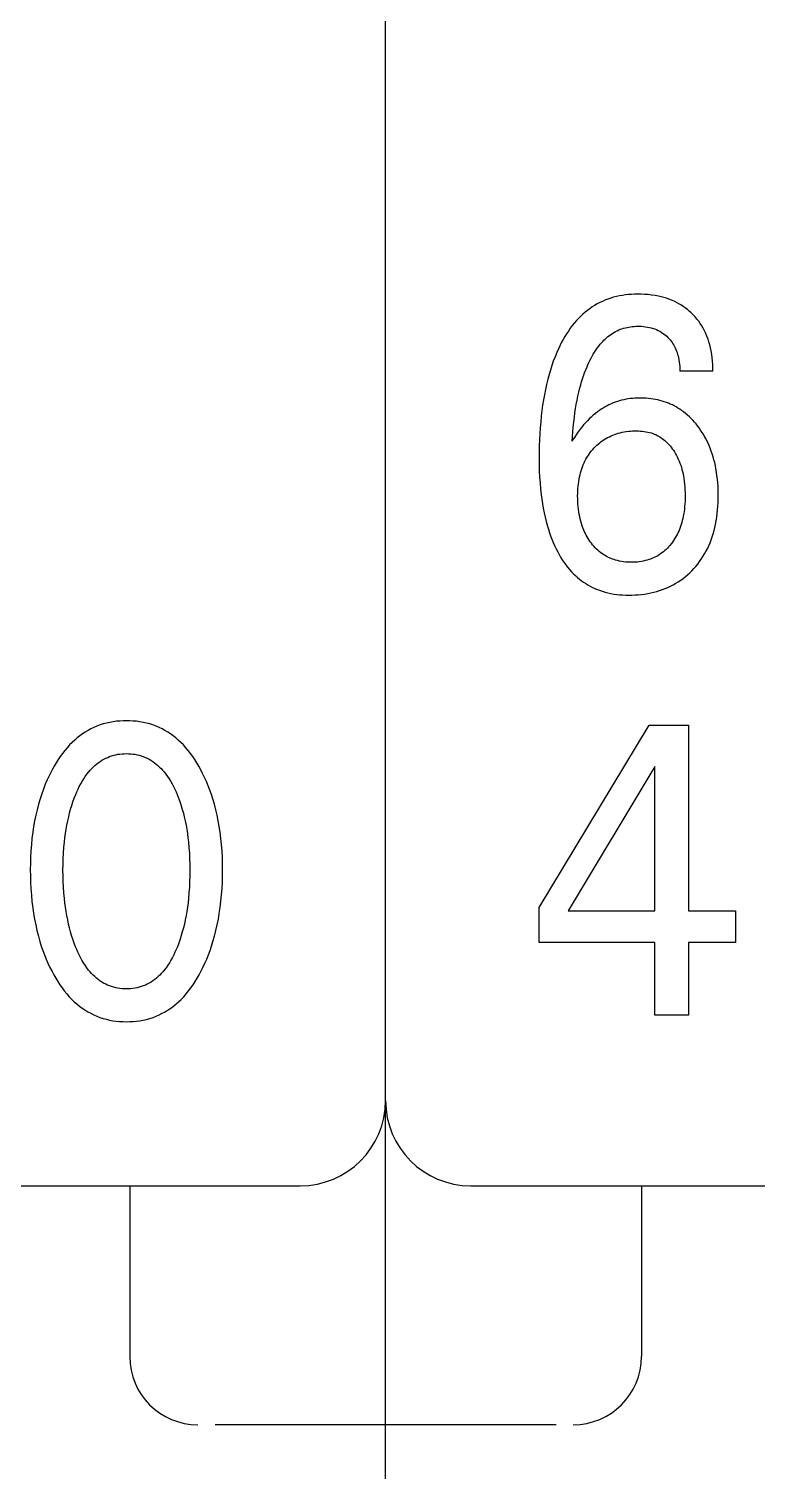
# Model space of a CAD drawing. Extents: x 10 to 622, y -523 to 292.
# Drawn here: x 275.819 to 276.684, y 101.431 to 103.142 of the extents above; entities that cross this region are included whole.
import ezdxf

# ---------------------------------------------------------------- set-up
doc = ezdxf.new("R2010")
doc.units = 0
doc.header["$LTSCALE"] = 5
doc.header["$MEASUREMENT"] = 0
doc.layers.get('0').update_dxf_attribs({"linetype": 'CONTINUOUS'})

msp = doc.modelspace()

# ---------------------------------------------------------------- linework, layer by layer
at = {"color": 7, "linetype": 'Continuous'}
for p, q in [((276.2425, 91.5843), (276.2425, 118.1094)), ((276.2425, 101.4856), (276.2425, 118.1094)), ((276.2425, 91.5843), (276.2425, 118.1094)), ((276.2425, 101.4856), (276.2425, 118.1094)), ((276.5097, 102.8224), (276.5063, 102.8213)), ((276.5131, 102.8235), (276.5097, 102.8224)), ((276.5166, 102.8243), (276.5131, 102.8235)), ((276.5201, 102.8251), (276.5166, 102.8243)), ((276.5237, 102.8257), (276.5201, 102.8251)), ((276.5273, 102.8262), (276.5237, 102.8257)), ((276.5308, 102.8266), (276.5273, 102.8262)), ((276.5344, 102.8269), (276.5308, 102.8266)), ((276.538, 102.8271), (276.5344, 102.8269)), ((276.5416, 102.8271), (276.538, 102.8271)), ((276.5458, 102.8271), (276.5416, 102.8271)), ((276.55, 102.8269), (276.5458, 102.8271)), ((276.5542, 102.8266), (276.55, 102.8269)), ((276.5583, 102.8261), (276.5542, 102.8266)), ((276.5624, 102.8255), (276.5583, 102.8261)), ((276.5665, 102.8247), (276.5624, 102.8255)), ((276.5697, 102.8239), (276.5665, 102.8247)), ((276.5728, 102.8231), (276.5697, 102.8239)), ((276.5759, 102.8222), (276.5728, 102.8231)), ((276.4794, 102.8057), (276.4767, 102.8034)), ((276.4821, 102.8079), (276.4794, 102.8057)), ((276.4848, 102.8099), (276.4821, 102.8079)), ((276.4877, 102.8119), (276.4848, 102.8099)), ((276.4906, 102.8138), (276.4877, 102.8119)), ((276.4936, 102.8155), (276.4906, 102.8138)), ((276.4967, 102.8171), (276.4936, 102.8155)), ((276.4998, 102.8186), (276.4967, 102.8171)), ((276.5029, 102.82), (276.4998, 102.8186)), ((276.5063, 102.8213), (276.5029, 102.82)), ((276.5789, 102.8211), (276.5759, 102.8222)), ((276.5819, 102.8199), (276.5789, 102.8211)), ((276.5849, 102.8187), (276.5819, 102.8199)), ((276.5878, 102.8173), (276.5849, 102.8187)), ((276.5905, 102.8158), (276.5878, 102.8173)), ((276.5931, 102.8143), (276.5905, 102.8158)), ((276.5957, 102.8126), (276.5931, 102.8143)), ((276.5982, 102.8108), (276.5957, 102.8126)), ((276.6007, 102.809), (276.5982, 102.8108)), ((276.603, 102.807), (276.6007, 102.809)), ((276.6053, 102.8049), (276.603, 102.807)), ((276.4641, 102.7898), (276.4617, 102.7866)), ((276.4665, 102.7928), (276.4641, 102.7898)), ((276.4691, 102.7958), (276.4665, 102.7928)), ((276.4717, 102.7986), (276.4691, 102.7958)), ((276.4742, 102.8011), (276.4717, 102.7986)), ((276.4767, 102.8034), (276.4742, 102.8011)), ((276.5292, 102.7877), (276.5312, 102.7881)), ((276.5312, 102.7881), (276.5333, 102.7884)), ((276.5333, 102.7884), (276.5354, 102.7887)), ((276.5354, 102.7887), (276.5375, 102.7889)), ((276.5375, 102.7889), (276.5395, 102.789)), ((276.5395, 102.789), (276.5416, 102.7891)), ((276.5416, 102.7891), (276.544, 102.7891)), ((276.544, 102.7891), (276.5464, 102.789)), ((276.5464, 102.789), (276.5488, 102.7888)), ((276.5488, 102.7888), (276.5512, 102.7885)), ((276.5512, 102.7885), (276.5535, 102.7881)), ((276.5535, 102.7881), (276.5558, 102.7876)), ((276.6077, 102.8026), (276.6053, 102.8049)), ((276.61, 102.8002), (276.6077, 102.8026)), ((276.6121, 102.7976), (276.61, 102.8002)), ((276.6142, 102.795), (276.6121, 102.7976)), ((276.6161, 102.7923), (276.6142, 102.795)), ((276.6179, 102.7895), (276.6161, 102.7923)), ((276.6196, 102.7866), (276.6179, 102.7895)), ((276.4534, 102.7734), (276.4515, 102.77)), ((276.4553, 102.7768), (276.4534, 102.7734)), ((276.4574, 102.7802), (276.4553, 102.7768)), ((276.4595, 102.7834), (276.4574, 102.7802)), ((276.4617, 102.7866), (276.4595, 102.7834)), ((276.4987, 102.7692), (276.5002, 102.7708)), ((276.5002, 102.7708), (276.5017, 102.7724)), ((276.5017, 102.7724), (276.5032, 102.7739)), ((276.5032, 102.7739), (276.5048, 102.7753)), ((276.5048, 102.7753), (276.5065, 102.7767)), ((276.5065, 102.7767), (276.5082, 102.7781)), ((276.5082, 102.7781), (276.5099, 102.7794)), ((276.5099, 102.7794), (276.5117, 102.7806)), ((276.5117, 102.7806), (276.5135, 102.7817)), ((276.5135, 102.7817), (276.5154, 102.7827)), ((276.5154, 102.7827), (276.5173, 102.7837)), ((276.5173, 102.7837), (276.5192, 102.7846)), ((276.5192, 102.7846), (276.5211, 102.7854)), ((276.5211, 102.7854), (276.5231, 102.7861)), ((276.5231, 102.7861), (276.5251, 102.7867)), ((276.5251, 102.7867), (276.5271, 102.7872)), ((276.5271, 102.7872), (276.5292, 102.7877)), ((276.5558, 102.7876), (276.5579, 102.7871)), ((276.5579, 102.7871), (276.56, 102.7865)), ((276.56, 102.7865), (276.562, 102.7858)), ((276.562, 102.7858), (276.564, 102.785)), ((276.564, 102.785), (276.566, 102.7841)), ((276.566, 102.7841), (276.5679, 102.7831)), ((276.5679, 102.7831), (276.5696, 102.7821)), ((276.5696, 102.7821), (276.5714, 102.781)), ((276.5714, 102.781), (276.5731, 102.7797)), ((276.5731, 102.7797), (276.5747, 102.7785)), ((276.5747, 102.7785), (276.5762, 102.7771)), ((276.5762, 102.7771), (276.5777, 102.7757)), ((276.5777, 102.7757), (276.579, 102.7743)), ((276.579, 102.7743), (276.5803, 102.7729)), ((276.5803, 102.7729), (276.5814, 102.7714)), ((276.5814, 102.7714), (276.5826, 102.7699)), ((276.6212, 102.7835), (276.6196, 102.7866)), ((276.6227, 102.7803), (276.6212, 102.7835)), ((276.624, 102.7771), (276.6227, 102.7803)), ((276.6253, 102.7738), (276.624, 102.7771)), ((276.6263, 102.7704), (276.6253, 102.7738)), ((276.4458, 102.7579), (276.4436, 102.7527)), ((276.448, 102.763), (276.4458, 102.7579)), ((276.4497, 102.7665), (276.448, 102.763)), ((276.4515, 102.77), (276.4497, 102.7665)), ((276.4877, 102.7535), (276.4891, 102.756)), ((276.4891, 102.756), (276.4906, 102.7584)), ((276.4906, 102.7584), (276.4922, 102.7608)), ((276.4922, 102.7608), (276.4938, 102.7631)), ((276.4938, 102.7631), (276.4955, 102.7654)), ((276.4955, 102.7654), (276.4973, 102.7676)), ((276.4973, 102.7676), (276.4987, 102.7692)), ((276.5826, 102.7699), (276.5836, 102.7683)), ((276.5836, 102.7683), (276.5846, 102.7667)), ((276.5846, 102.7667), (276.5855, 102.7651)), ((276.5855, 102.7651), (276.5864, 102.7633)), ((276.5864, 102.7633), (276.5872, 102.7614)), ((276.5872, 102.7614), (276.5879, 102.7596)), ((276.5879, 102.7596), (276.5886, 102.7577)), ((276.5886, 102.7577), (276.5892, 102.7557)), ((276.5892, 102.7557), (276.5897, 102.7538)), ((276.5897, 102.7538), (276.5902, 102.7518)), ((276.6273, 102.7671), (276.6263, 102.7704)), ((276.6281, 102.7636), (276.6273, 102.7671)), ((276.6289, 102.7597), (276.6281, 102.7636)), ((276.6296, 102.7557), (276.6289, 102.7597)), ((276.6301, 102.7518), (276.6296, 102.7557)), ((276.4381, 102.737), (276.4365, 102.7316)), ((276.4398, 102.7423), (276.4381, 102.737)), ((276.4416, 102.7475), (276.4398, 102.7423)), ((276.4436, 102.7527), (276.4416, 102.7475)), ((276.4788, 102.7338), (276.4801, 102.7373)), ((276.4801, 102.7373), (276.4816, 102.7408)), ((276.4816, 102.7408), (276.4827, 102.7434)), ((276.4827, 102.7434), (276.4839, 102.746)), ((276.4839, 102.746), (276.4851, 102.7485)), ((276.4851, 102.7485), (276.4864, 102.7511)), ((276.4864, 102.7511), (276.4877, 102.7535)), ((276.5902, 102.7518), (276.5907, 102.7492)), ((276.5907, 102.7492), (276.5911, 102.7465)), ((276.5911, 102.7465), (276.5914, 102.7439)), ((276.5914, 102.7439), (276.5916, 102.7412)), ((276.5916, 102.7412), (276.5917, 102.7385)), ((276.5917, 102.7385), (276.5917, 102.7359)), ((276.6305, 102.7478), (276.6301, 102.7518)), ((276.6308, 102.7438), (276.6305, 102.7478)), ((276.6309, 102.7398), (276.6308, 102.7438)), ((276.631, 102.7359), (276.6309, 102.7398)), ((276.4336, 102.7201), (276.4322, 102.714)), ((276.4351, 102.7263), (276.4336, 102.7201)), ((276.4365, 102.7316), (276.4351, 102.7263)), ((276.4742, 102.7194), (276.4752, 102.723)), ((276.4752, 102.723), (276.4764, 102.7266)), ((276.4764, 102.7266), (276.4775, 102.7302)), ((276.4775, 102.7302), (276.4788, 102.7338)), ((276.631, 102.7359), (276.5917, 102.7359)), ((276.431, 102.7078), (276.4299, 102.7016)), ((276.4322, 102.714), (276.431, 102.7078)), ((276.4698, 102.7012), (276.4709, 102.7061)), ((276.4709, 102.7061), (276.472, 102.7109)), ((276.472, 102.7109), (276.4732, 102.7158)), ((276.4732, 102.7158), (276.4742, 102.7194)), ((276.5279, 102.7024), (276.5252, 102.7019)), ((276.5305, 102.7029), (276.5279, 102.7024)), ((276.5331, 102.7032), (276.5305, 102.7029)), ((276.5358, 102.7035), (276.5331, 102.7032)), ((276.5384, 102.7037), (276.5358, 102.7035)), ((276.5411, 102.7039), (276.5384, 102.7037)), ((276.5438, 102.7039), (276.5411, 102.7039)), ((276.5465, 102.7039), (276.5438, 102.7039)), ((276.5493, 102.7038), (276.5465, 102.7039)), ((276.552, 102.7037), (276.5493, 102.7038)), ((276.5547, 102.7034), (276.552, 102.7037)), ((276.5575, 102.7031), (276.5547, 102.7034)), ((276.5602, 102.7027), (276.5575, 102.7031)), ((276.5629, 102.7022), (276.5602, 102.7027)), ((276.428, 102.6891), (276.4273, 102.6828)), ((276.4289, 102.6954), (276.428, 102.6891)), ((276.4299, 102.7016), (276.4289, 102.6954)), ((276.4666, 102.6807), (276.4673, 102.6863)), ((276.4673, 102.6863), (276.4681, 102.6913)), ((276.4681, 102.6913), (276.4689, 102.6962)), ((276.4689, 102.6962), (276.4698, 102.7012)), ((276.4916, 102.6855), (276.4891, 102.6834)), ((276.4941, 102.6875), (276.4916, 102.6855)), ((276.4963, 102.689), (276.4941, 102.6875)), ((276.4985, 102.6905), (276.4963, 102.689)), ((276.5007, 102.6919), (276.4985, 102.6905)), ((276.503, 102.6933), (276.5007, 102.6919)), ((276.5054, 102.6946), (276.503, 102.6933)), ((276.5077, 102.6958), (276.5054, 102.6946)), ((276.5101, 102.6969), (276.5077, 102.6958)), ((276.5126, 102.698), (276.5101, 102.6969)), ((276.5151, 102.6989), (276.5126, 102.698)), ((276.5176, 102.6998), (276.5151, 102.6989)), ((276.5201, 102.7006), (276.5176, 102.6998)), ((276.5227, 102.7013), (276.5201, 102.7006)), ((276.5252, 102.7019), (276.5227, 102.7013)), ((276.5656, 102.7016), (276.5629, 102.7022)), ((276.5682, 102.701), (276.5656, 102.7016)), ((276.5709, 102.7003), (276.5682, 102.701)), ((276.5733, 102.6995), (276.5709, 102.7003)), ((276.5758, 102.6986), (276.5733, 102.6995)), ((276.5782, 102.6977), (276.5758, 102.6986)), ((276.5805, 102.6967), (276.5782, 102.6977)), ((276.5829, 102.6956), (276.5805, 102.6967)), ((276.5852, 102.6945), (276.5829, 102.6956)), ((276.5874, 102.6933), (276.5852, 102.6945)), ((276.5896, 102.692), (276.5874, 102.6933)), ((276.5918, 102.6906), (276.5896, 102.692)), ((276.5939, 102.6892), (276.5918, 102.6906)), ((276.5963, 102.6875), (276.5939, 102.6892)), ((276.5986, 102.6856), (276.5963, 102.6875)), ((276.6009, 102.6837), (276.5986, 102.6856)), ((276.4259, 102.6686), (276.4255, 102.6614)), ((276.4266, 102.6757), (276.4259, 102.6686)), ((276.4273, 102.6828), (276.4266, 102.6757)), ((276.4648, 102.6638), (276.4653, 102.6694)), ((276.4653, 102.6694), (276.4659, 102.6751)), ((276.4659, 102.6751), (276.4666, 102.6807)), ((276.4755, 102.6694), (276.4735, 102.6669)), ((276.4776, 102.6719), (276.4755, 102.6694)), ((276.4798, 102.6743), (276.4776, 102.6719)), ((276.482, 102.6767), (276.4798, 102.6743)), ((276.4843, 102.679), (276.482, 102.6767)), ((276.4866, 102.6812), (276.4843, 102.679)), ((276.4891, 102.6834), (276.4866, 102.6812)), ((276.6031, 102.6817), (276.6009, 102.6837)), ((276.6052, 102.6797), (276.6031, 102.6817)), ((276.6072, 102.6775), (276.6052, 102.6797)), ((276.6092, 102.6753), (276.6072, 102.6775)), ((276.6111, 102.6731), (276.6092, 102.6753)), ((276.6129, 102.6708), (276.6111, 102.6731)), ((276.6147, 102.6684), (276.6129, 102.6708)), ((276.6165, 102.6659), (276.6147, 102.6684)), ((276.4251, 102.6542), (276.4249, 102.6471)), ((276.4255, 102.6614), (276.4251, 102.6542)), ((276.464, 102.6525), (276.4643, 102.6581)), ((276.4653, 102.6549), (276.464, 102.6525)), ((276.4643, 102.6581), (276.4648, 102.6638)), ((276.4667, 102.6572), (276.4653, 102.6549)), ((276.4699, 102.662), (276.4667, 102.6572)), ((276.4735, 102.6669), (276.4699, 102.662)), ((276.4967, 102.6508), (276.4984, 102.6522)), ((276.4984, 102.6522), (276.5003, 102.6535)), ((276.5003, 102.6535), (276.5021, 102.6547)), ((276.5021, 102.6547), (276.5041, 102.6559)), ((276.5041, 102.6559), (276.5061, 102.657)), ((276.5061, 102.657), (276.5081, 102.658)), ((276.5081, 102.658), (276.5101, 102.659)), ((276.5101, 102.659), (276.5122, 102.6599)), ((276.5122, 102.6599), (276.5144, 102.6607)), ((276.5144, 102.6607), (276.5165, 102.6614)), ((276.5165, 102.6614), (276.5187, 102.6621)), ((276.5187, 102.6621), (276.5209, 102.6627)), ((276.5209, 102.6627), (276.5233, 102.6632)), ((276.5233, 102.6632), (276.5258, 102.6637)), ((276.5258, 102.6637), (276.5282, 102.6641)), ((276.5282, 102.6641), (276.5307, 102.6644)), ((276.5307, 102.6644), (276.5331, 102.6647)), ((276.5331, 102.6647), (276.5356, 102.6648)), ((276.5356, 102.6648), (276.5381, 102.6649)), ((276.5381, 102.6649), (276.5406, 102.6649)), ((276.5406, 102.6649), (276.5428, 102.6648)), ((276.5428, 102.6648), (276.545, 102.6647)), ((276.545, 102.6647), (276.5472, 102.6645)), ((276.5472, 102.6645), (276.5494, 102.6643)), ((276.5494, 102.6643), (276.5515, 102.6639)), ((276.5515, 102.6639), (276.5537, 102.6635)), ((276.5537, 102.6635), (276.5558, 102.663)), ((276.5558, 102.663), (276.558, 102.6624)), ((276.558, 102.6624), (276.5597, 102.6618)), ((276.5597, 102.6618), (276.5614, 102.6611)), ((276.5614, 102.6611), (276.5631, 102.6604)), ((276.5631, 102.6604), (276.5647, 102.6596)), ((276.5647, 102.6596), (276.5663, 102.6587)), ((276.5663, 102.6587), (276.5679, 102.6578)), ((276.5679, 102.6578), (276.5695, 102.6568)), ((276.5695, 102.6568), (276.571, 102.6558)), ((276.571, 102.6558), (276.5725, 102.6547)), ((276.5725, 102.6547), (276.5741, 102.6533)), ((276.5741, 102.6533), (276.5757, 102.6519)), ((276.5757, 102.6519), (276.5773, 102.6504)), ((276.6181, 102.6634), (276.6165, 102.6659)), ((276.6197, 102.6609), (276.6181, 102.6634)), ((276.6212, 102.6583), (276.6197, 102.6609)), ((276.6226, 102.6557), (276.6212, 102.6583)), ((276.624, 102.653), (276.6226, 102.6557)), ((276.6253, 102.6503), (276.624, 102.653)), ((276.4249, 102.6471), (276.4247, 102.6399)), ((276.4247, 102.6399), (276.4247, 102.6327)), ((276.4815, 102.6333), (276.4828, 102.6353)), ((276.4828, 102.6353), (276.4841, 102.6373)), ((276.4841, 102.6373), (276.4855, 102.6392)), ((276.4855, 102.6392), (276.4869, 102.6411)), ((276.4869, 102.6411), (276.4885, 102.6429)), ((276.4885, 102.6429), (276.4901, 102.6447)), ((276.4901, 102.6447), (276.4916, 102.6463)), ((276.4916, 102.6463), (276.4933, 102.6478)), ((276.4933, 102.6478), (276.4949, 102.6493)), ((276.4949, 102.6493), (276.4967, 102.6508)), ((276.5773, 102.6504), (276.5788, 102.6488)), ((276.5788, 102.6488), (276.5802, 102.6472)), ((276.5802, 102.6472), (276.5815, 102.6455)), ((276.5815, 102.6455), (276.5828, 102.6437)), ((276.5828, 102.6437), (276.5841, 102.642)), ((276.5841, 102.642), (276.5854, 102.6399)), ((276.5854, 102.6399), (276.5867, 102.6378)), ((276.5867, 102.6378), (276.5879, 102.6357)), ((276.5879, 102.6357), (276.589, 102.6335)), ((276.6265, 102.6476), (276.6253, 102.6503)), ((276.6279, 102.6443), (276.6265, 102.6476)), ((276.6291, 102.6409), (276.6279, 102.6443)), ((276.6303, 102.6375), (276.6291, 102.6409)), ((276.6313, 102.6341), (276.6303, 102.6375)), ((276.6323, 102.6306), (276.6313, 102.6341)), ((276.4247, 102.6327), (276.4248, 102.624)), ((276.4248, 102.624), (276.425, 102.617)), ((276.425, 102.617), (276.4253, 102.61)), ((276.4739, 102.6151), (276.4746, 102.6175)), ((276.4746, 102.6175), (276.4753, 102.6199)), ((276.4753, 102.6199), (276.4762, 102.6222)), ((276.4762, 102.6222), (276.4771, 102.6246)), ((276.4771, 102.6246), (276.4781, 102.6269)), ((276.4781, 102.6269), (276.4792, 102.6291)), ((276.4792, 102.6291), (276.4803, 102.6312)), ((276.4803, 102.6312), (276.4815, 102.6333)), ((276.589, 102.6335), (276.59, 102.6313)), ((276.59, 102.6313), (276.591, 102.629)), ((276.591, 102.629), (276.5919, 102.6267)), ((276.5919, 102.6267), (276.5928, 102.6242)), ((276.5928, 102.6242), (276.5936, 102.6217)), ((276.5936, 102.6217), (276.5943, 102.6191)), ((276.5943, 102.6191), (276.595, 102.6165)), ((276.6332, 102.6272), (276.6323, 102.6306)), ((276.634, 102.6236), (276.6332, 102.6272)), ((276.6346, 102.6201), (276.634, 102.6236)), ((276.6354, 102.6159), (276.6346, 102.6201)), ((276.4253, 102.61), (276.4258, 102.6031)), ((276.4258, 102.6031), (276.4264, 102.5961)), ((276.471, 102.5991), (276.4713, 102.6019)), ((276.4713, 102.6019), (276.4717, 102.6046)), ((276.4717, 102.6046), (276.4722, 102.6074)), ((276.4722, 102.6074), (276.4727, 102.6102)), ((276.4727, 102.6102), (276.4733, 102.6126)), ((276.4733, 102.6126), (276.4739, 102.6151)), ((276.595, 102.6165), (276.5956, 102.6139)), ((276.5956, 102.6139), (276.5961, 102.6113)), ((276.5961, 102.6113), (276.5965, 102.6087)), ((276.5965, 102.6087), (276.597, 102.6052)), ((276.597, 102.6052), (276.5974, 102.6018)), ((276.5974, 102.6018), (276.5977, 102.5983)), ((276.6359, 102.6117), (276.6354, 102.6159)), ((276.6364, 102.6075), (276.6359, 102.6117)), ((276.6368, 102.6032), (276.6364, 102.6075)), ((276.6371, 102.599), (276.6368, 102.6032)), ((276.4264, 102.5961), (276.4271, 102.5892)), ((276.4271, 102.5892), (276.4278, 102.5838)), ((276.4278, 102.5838), (276.4287, 102.5785)), ((276.4705, 102.5878), (276.4706, 102.5906)), ((276.4706, 102.5847), (276.4705, 102.5878)), ((276.4706, 102.5906), (276.4707, 102.5934)), ((276.4707, 102.5815), (276.4706, 102.5847)), ((276.4707, 102.5934), (276.4708, 102.5963)), ((276.4708, 102.5963), (276.471, 102.5991)), ((276.5977, 102.5983), (276.5979, 102.5948)), ((276.5979, 102.5948), (276.5981, 102.5913)), ((276.5981, 102.5846), (276.598, 102.5815)), ((276.5981, 102.5913), (276.5981, 102.5878)), ((276.5981, 102.5878), (276.5981, 102.5846)), ((276.6373, 102.5947), (276.6371, 102.599)), ((276.6372, 102.5797), (276.6373, 102.584)), ((276.6374, 102.5883), (276.6373, 102.5947)), ((276.6373, 102.584), (276.6374, 102.5883)), ((276.4287, 102.5785), (276.4296, 102.5731)), ((276.4296, 102.5731), (276.4306, 102.5678)), ((276.4306, 102.5678), (276.4318, 102.5625)), ((276.4708, 102.5784), (276.4707, 102.5815)), ((276.4711, 102.5753), (276.4708, 102.5784)), ((276.4714, 102.5721), (276.4711, 102.5753)), ((276.4718, 102.569), (276.4714, 102.5721)), ((276.4724, 102.5659), (276.4718, 102.569)), ((276.4729, 102.5632), (276.4724, 102.5659)), ((276.5963, 102.5657), (276.5958, 102.5633)), ((276.5968, 102.5688), (276.5963, 102.5657)), ((276.5972, 102.572), (276.5968, 102.5688)), ((276.5975, 102.5751), (276.5972, 102.572)), ((276.5978, 102.5783), (276.5975, 102.5751)), ((276.598, 102.5815), (276.5978, 102.5783)), ((276.6356, 102.5625), (276.6362, 102.5668)), ((276.6362, 102.5668), (276.6366, 102.5711)), ((276.6366, 102.5711), (276.6369, 102.5754)), ((276.6369, 102.5754), (276.6372, 102.5797)), ((276.4318, 102.5625), (276.4331, 102.5573)), ((276.4331, 102.5573), (276.4345, 102.552)), ((276.4345, 102.552), (276.4357, 102.5481)), ((276.4735, 102.5605), (276.4729, 102.5632)), ((276.4742, 102.5577), (276.4735, 102.5605)), ((276.475, 102.5551), (276.4742, 102.5577)), ((276.4758, 102.5524), (276.475, 102.5551)), ((276.4768, 102.5498), (276.4758, 102.5524)), ((276.4778, 102.5472), (276.4768, 102.5498)), ((276.5917, 102.5491), (276.5908, 102.5468)), ((276.5926, 102.5514), (276.5917, 102.5491)), ((276.5934, 102.5538), (276.5926, 102.5514)), ((276.5941, 102.5561), (276.5934, 102.5538)), ((276.5947, 102.5585), (276.5941, 102.5561)), ((276.5953, 102.5609), (276.5947, 102.5585)), ((276.5958, 102.5633), (276.5953, 102.5609)), ((276.6324, 102.5466), (276.6333, 102.5503)), ((276.6333, 102.5503), (276.6341, 102.554)), ((276.6341, 102.554), (276.6349, 102.5583)), ((276.6349, 102.5583), (276.6356, 102.5625)), ((276.4357, 102.5481), (276.437, 102.5441)), ((276.437, 102.5441), (276.4384, 102.5402)), ((276.4384, 102.5402), (276.4398, 102.5363)), ((276.4398, 102.5363), (276.4414, 102.5325)), ((276.4414, 102.5325), (276.4431, 102.5287)), ((276.4787, 102.5451), (276.4778, 102.5472)), ((276.4797, 102.543), (276.4787, 102.5451)), ((276.4807, 102.541), (276.4797, 102.543)), ((276.4818, 102.539), (276.4807, 102.541)), ((276.483, 102.5371), (276.4818, 102.539)), ((276.4842, 102.5352), (276.483, 102.5371)), ((276.4855, 102.5333), (276.4842, 102.5352)), ((276.4869, 102.5315), (276.4855, 102.5333)), ((276.4883, 102.5297), (276.4869, 102.5315)), ((276.5831, 102.533), (276.5817, 102.5312)), ((276.5844, 102.5349), (276.5831, 102.533)), ((276.5856, 102.5368), (276.5844, 102.5349)), ((276.5868, 102.5387), (276.5856, 102.5368)), ((276.5879, 102.5407), (276.5868, 102.5387)), ((276.5889, 102.5427), (276.5879, 102.5407)), ((276.5899, 102.5448), (276.5889, 102.5427)), ((276.5908, 102.5468), (276.5899, 102.5448)), ((276.6261, 102.5286), (276.6276, 102.5321)), ((276.6276, 102.5321), (276.629, 102.5356)), ((276.629, 102.5356), (276.6302, 102.5393)), ((276.6302, 102.5393), (276.6314, 102.5429)), ((276.6314, 102.5429), (276.6324, 102.5466)), ((276.4431, 102.5287), (276.4449, 102.5249)), ((276.4449, 102.5249), (276.4468, 102.5212)), ((276.4468, 102.5212), (276.4485, 102.5181)), ((276.4485, 102.5181), (276.4503, 102.515)), ((276.4503, 102.515), (276.4522, 102.5119)), ((276.4897, 102.528), (276.4883, 102.5297)), ((276.4913, 102.5263), (276.4897, 102.528)), ((276.4929, 102.5247), (276.4913, 102.5263)), ((276.4945, 102.5232), (276.4929, 102.5247)), ((276.4962, 102.5217), (276.4945, 102.5232)), ((276.498, 102.5203), (276.4962, 102.5217)), ((276.4998, 102.519), (276.498, 102.5203)), ((276.5014, 102.5179), (276.4998, 102.519)), ((276.5031, 102.5169), (276.5014, 102.5179)), ((276.5048, 102.5159), (276.5031, 102.5169)), ((276.5065, 102.515), (276.5048, 102.5159)), ((276.5082, 102.5142), (276.5065, 102.515)), ((276.51, 102.5134), (276.5082, 102.5142)), ((276.5604, 102.5141), (276.5586, 102.5134)), ((276.5622, 102.515), (276.5604, 102.5141)), ((276.5639, 102.5158), (276.5622, 102.515)), ((276.5656, 102.5168), (276.5639, 102.5158)), ((276.5673, 102.5178), (276.5656, 102.5168)), ((276.5689, 102.5189), (276.5673, 102.5178)), ((276.5706, 102.5201), (276.5689, 102.5189)), ((276.5723, 102.5214), (276.5706, 102.5201)), ((276.5739, 102.5228), (276.5723, 102.5214)), ((276.5755, 102.5243), (276.5739, 102.5228)), ((276.577, 102.5257), (276.5755, 102.5243)), ((276.5785, 102.5273), (276.577, 102.5257)), ((276.5799, 102.5289), (276.5785, 102.5273)), ((276.5817, 102.5312), (276.5799, 102.5289)), ((276.6173, 102.5127), (276.6192, 102.5157)), ((276.6192, 102.5157), (276.6211, 102.5188)), ((276.6211, 102.5188), (276.6228, 102.5219)), ((276.6228, 102.5219), (276.6245, 102.5251)), ((276.6245, 102.5251), (276.6261, 102.5286)), ((276.4522, 102.5119), (276.4542, 102.509)), ((276.4542, 102.509), (276.4563, 102.5061)), ((276.4563, 102.5061), (276.4585, 102.5032)), ((276.4585, 102.5032), (276.4607, 102.5005)), ((276.4607, 102.5005), (276.4631, 102.4978)), ((276.4631, 102.4978), (276.4656, 102.4952)), ((276.5119, 102.5127), (276.51, 102.5134)), ((276.5137, 102.5121), (276.5119, 102.5127)), ((276.5156, 102.5115), (276.5137, 102.5121)), ((276.5178, 102.5109), (276.5156, 102.5115)), ((276.5201, 102.5104), (276.5178, 102.5109)), ((276.5224, 102.51), (276.5201, 102.5104)), ((276.5248, 102.5096), (276.5224, 102.51)), ((276.5271, 102.5093), (276.5248, 102.5096)), ((276.5295, 102.5092), (276.5271, 102.5093)), ((276.5318, 102.5091), (276.5295, 102.5092)), ((276.5342, 102.509), (276.5318, 102.5091)), ((276.5366, 102.509), (276.5342, 102.509)), ((276.539, 102.5092), (276.5366, 102.509)), ((276.5414, 102.5093), (276.539, 102.5092)), ((276.5437, 102.5096), (276.5414, 102.5093)), ((276.5461, 102.5099), (276.5437, 102.5096)), ((276.5484, 102.5104), (276.5461, 102.5099)), ((276.5508, 102.5109), (276.5484, 102.5104)), ((276.5531, 102.5115), (276.5508, 102.5109)), ((276.5549, 102.5121), (276.5531, 102.5115)), ((276.5568, 102.5127), (276.5549, 102.5121)), ((276.5586, 102.5134), (276.5568, 102.5127)), ((276.6035, 102.4965), (276.606, 102.4989)), ((276.606, 102.4989), (276.6084, 102.5015)), ((276.6084, 102.5015), (276.6108, 102.5041)), ((276.6108, 102.5041), (276.613, 102.5069)), ((276.613, 102.5069), (276.6152, 102.5098)), ((276.6152, 102.5098), (276.6173, 102.5127)), ((276.4656, 102.4952), (276.4682, 102.4928)), ((276.4682, 102.4928), (276.4705, 102.4908)), ((276.4705, 102.4908), (276.4728, 102.4889)), ((276.4728, 102.4889), (276.4752, 102.487)), ((276.4752, 102.487), (276.4776, 102.4853)), ((276.4776, 102.4853), (276.4801, 102.4836)), ((276.4801, 102.4836), (276.4827, 102.4821)), ((276.4827, 102.4821), (276.4853, 102.4806)), ((276.4853, 102.4806), (276.488, 102.4792)), ((276.5776, 102.4792), (276.5808, 102.4807)), ((276.5808, 102.4807), (276.5839, 102.4823)), ((276.5839, 102.4823), (276.5869, 102.484)), ((276.5869, 102.484), (276.5899, 102.4858)), ((276.5899, 102.4858), (276.5928, 102.4877)), ((276.5928, 102.4877), (276.5956, 102.4898)), ((276.5956, 102.4898), (276.5983, 102.4919)), ((276.5983, 102.4919), (276.6009, 102.4942)), ((276.6009, 102.4942), (276.6035, 102.4965)), ((276.488, 102.4792), (276.4907, 102.4779)), ((276.4907, 102.4779), (276.4935, 102.4768)), ((276.4935, 102.4768), (276.4963, 102.4757)), ((276.4963, 102.4757), (276.4996, 102.4745)), ((276.4996, 102.4745), (276.503, 102.4735)), ((276.503, 102.4735), (276.5064, 102.4727)), ((276.5064, 102.4727), (276.5099, 102.472)), ((276.5099, 102.472), (276.5134, 102.4713)), ((276.5134, 102.4713), (276.5169, 102.4709)), ((276.5169, 102.4709), (276.5204, 102.4705)), ((276.5204, 102.4705), (276.5239, 102.4702)), ((276.5239, 102.4702), (276.5275, 102.4701)), ((276.5275, 102.4701), (276.531, 102.47)), ((276.531, 102.47), (276.5348, 102.47)), ((276.5348, 102.47), (276.5386, 102.4702)), ((276.5386, 102.4702), (276.5424, 102.4704)), ((276.5424, 102.4704), (276.5462, 102.4708)), ((276.5462, 102.4708), (276.55, 102.4713)), ((276.55, 102.4713), (276.5537, 102.4719)), ((276.5537, 102.4719), (276.5574, 102.4726)), ((276.5574, 102.4726), (276.5611, 102.4735)), ((276.5611, 102.4735), (276.5645, 102.4744)), ((276.5645, 102.4744), (276.5678, 102.4754)), ((276.5678, 102.4754), (276.5711, 102.4766)), ((276.5711, 102.4766), (276.5744, 102.4778)), ((276.5744, 102.4778), (276.5776, 102.4792)), ((275.8893, 102.3094), (275.8859, 102.3074)), ((275.8927, 102.3113), (275.8893, 102.3094)), ((275.8962, 102.313), (275.8927, 102.3113)), ((275.8998, 102.3145), (275.8962, 102.313)), ((275.9035, 102.3159), (275.8998, 102.3145)), ((275.9073, 102.3171), (275.9035, 102.3159)), ((275.9112, 102.3182), (275.9073, 102.3171)), ((275.915, 102.319), (275.9112, 102.3182)), ((275.919, 102.3197), (275.915, 102.319)), ((275.9229, 102.3203), (275.919, 102.3197)), ((275.9269, 102.3206), (275.9229, 102.3203)), ((275.9309, 102.3209), (275.9269, 102.3206)), ((275.9349, 102.3209), (275.9309, 102.3209)), ((275.9389, 102.3209), (275.9349, 102.3209)), ((275.9429, 102.3206), (275.9389, 102.3209)), ((275.9468, 102.3203), (275.9429, 102.3206)), ((275.9508, 102.3197), (275.9468, 102.3203)), ((275.9547, 102.319), (275.9508, 102.3197)), ((275.9586, 102.3182), (275.9547, 102.319)), ((275.9625, 102.3171), (275.9586, 102.3182)), ((275.9663, 102.3159), (275.9625, 102.3171)), ((275.97, 102.3145), (275.9663, 102.3159)), ((275.9736, 102.313), (275.97, 102.3145)), ((275.9771, 102.3113), (275.9736, 102.313)), ((275.9805, 102.3094), (275.9771, 102.3113)), ((275.9839, 102.3074), (275.9805, 102.3094)), ((276.4247, 102.0992), (276.5552, 102.3158)), ((276.5552, 102.3158), (276.602, 102.3158)), ((276.602, 102.3158), (276.602, 102.0953)), ((275.8674, 102.2922), (275.8644, 102.2889)), ((275.8705, 102.2953), (275.8674, 102.2922)), ((275.8734, 102.298), (275.8705, 102.2953)), ((275.8764, 102.3005), (275.8734, 102.298)), ((275.8795, 102.303), (275.8764, 102.3005)), ((275.8826, 102.3053), (275.8795, 102.303)), ((275.8859, 102.3074), (275.8826, 102.3053)), ((275.9872, 102.3053), (275.9839, 102.3074)), ((275.9904, 102.303), (275.9872, 102.3053)), ((275.9934, 102.3005), (275.9904, 102.303)), ((275.9964, 102.298), (275.9934, 102.3005)), ((275.9993, 102.2953), (275.9964, 102.298)), ((276.0024, 102.2922), (275.9993, 102.2953)), ((276.0054, 102.2889), (276.0024, 102.2922)), ((275.8537, 102.2748), (275.8514, 102.271)), ((275.8562, 102.2785), (275.8537, 102.2748)), ((275.8588, 102.2821), (275.8562, 102.2785)), ((275.8616, 102.2855), (275.8588, 102.2821)), ((275.8644, 102.2889), (275.8616, 102.2855)), ((275.9057, 102.274), (275.908, 102.2753)), ((275.908, 102.2753), (275.9103, 102.2765)), ((275.9103, 102.2765), (275.9126, 102.2775)), ((275.9126, 102.2775), (275.9149, 102.2785)), ((275.9149, 102.2785), (275.9173, 102.2793)), ((275.9173, 102.2793), (275.9197, 102.28)), ((275.9197, 102.28), (275.9222, 102.2806)), ((275.9222, 102.2806), (275.9247, 102.2811)), ((275.9247, 102.2811), (275.9272, 102.2814)), ((275.9272, 102.2814), (275.9298, 102.2817)), ((275.9298, 102.2817), (275.9323, 102.2818)), ((275.9323, 102.2818), (275.9349, 102.2819)), ((275.9349, 102.2819), (275.9374, 102.2818)), ((275.9374, 102.2818), (275.94, 102.2817)), ((275.94, 102.2817), (275.9425, 102.2814)), ((275.9425, 102.2814), (275.945, 102.2811)), ((275.945, 102.2811), (275.9475, 102.2806)), ((275.9475, 102.2806), (275.95, 102.28)), ((275.95, 102.28), (275.9524, 102.2793)), ((275.9524, 102.2793), (275.9548, 102.2785)), ((275.9548, 102.2785), (275.9572, 102.2775)), ((275.9572, 102.2775), (275.9595, 102.2765)), ((275.9595, 102.2765), (275.9618, 102.2753)), ((275.9618, 102.2753), (275.964, 102.274)), ((276.0082, 102.2855), (276.0054, 102.2889)), ((276.0109, 102.2821), (276.0082, 102.2855)), ((276.0135, 102.2785), (276.0109, 102.2821)), ((276.016, 102.2748), (276.0135, 102.2785)), ((276.0184, 102.271), (276.016, 102.2748)), ((275.8462, 102.2619), (275.8434, 102.2565)), ((275.847, 102.2634), (275.8462, 102.2619)), ((275.8491, 102.2672), (275.847, 102.2634)), ((275.8514, 102.271), (275.8491, 102.2672)), ((275.886, 102.2548), (275.888, 102.2576)), ((275.888, 102.2576), (275.8902, 102.2603)), ((275.8902, 102.2603), (275.8919, 102.2623)), ((275.8919, 102.2623), (275.8937, 102.2642)), ((275.8937, 102.2642), (275.8955, 102.266)), ((275.8955, 102.266), (275.8974, 102.2678)), ((275.8974, 102.2678), (275.8994, 102.2695)), ((275.8994, 102.2695), (275.9014, 102.2711)), ((275.9014, 102.2711), (275.9036, 102.2726)), ((275.9036, 102.2726), (275.9057, 102.274)), ((275.964, 102.274), (275.9662, 102.2726)), ((275.9662, 102.2726), (275.9683, 102.2711)), ((275.9683, 102.2711), (275.9703, 102.2695)), ((275.9703, 102.2695), (275.9723, 102.2678)), ((275.9723, 102.2678), (275.9742, 102.266)), ((275.9742, 102.266), (275.9761, 102.2642)), ((275.9761, 102.2642), (275.9778, 102.2623)), ((275.9778, 102.2623), (275.9795, 102.2603)), ((275.9795, 102.2603), (275.9817, 102.2576)), ((275.9817, 102.2576), (275.9837, 102.2548)), ((276.0206, 102.2672), (276.0184, 102.271)), ((276.0228, 102.2634), (276.0206, 102.2672)), ((276.0253, 102.2585), (276.0228, 102.2634)), ((276.0276, 102.2537), (276.0253, 102.2585)), ((276.5623, 102.2668), (276.4593, 102.0953)), ((276.5623, 102.0953), (276.5623, 102.2668)), ((275.8385, 102.2455), (275.8363, 102.2399)), ((275.8409, 102.251), (275.8385, 102.2455)), ((275.8434, 102.2565), (275.8409, 102.251)), ((275.8774, 102.2397), (275.8789, 102.2428)), ((275.8789, 102.2428), (275.8806, 102.2459)), ((275.8806, 102.2459), (275.8823, 102.2489)), ((275.8823, 102.2489), (275.8841, 102.2519)), ((275.8841, 102.2519), (275.886, 102.2548)), ((275.9837, 102.2548), (275.9857, 102.2519)), ((275.9857, 102.2519), (275.9875, 102.2489)), ((275.9875, 102.2489), (275.9892, 102.2459)), ((275.9892, 102.2459), (275.9908, 102.2428)), ((275.9908, 102.2428), (275.9923, 102.2397)), ((276.0298, 102.2487), (276.0276, 102.2537)), ((276.0319, 102.2437), (276.0298, 102.2487)), ((276.0339, 102.2387), (276.0319, 102.2437)), ((275.8324, 102.2284), (275.8305, 102.2219)), ((275.8343, 102.2342), (275.8324, 102.2284)), ((275.8363, 102.2399), (275.8343, 102.2342)), ((275.8699, 102.2203), (275.8714, 102.2247)), ((275.8714, 102.2247), (275.873, 102.2291)), ((275.873, 102.2291), (275.8746, 102.2333)), ((275.8746, 102.2333), (275.876, 102.2365)), ((275.876, 102.2365), (275.8774, 102.2397)), ((275.9923, 102.2397), (275.9937, 102.2365)), ((275.9937, 102.2365), (275.9951, 102.2333)), ((275.9951, 102.2333), (275.9955, 102.2322)), ((275.9955, 102.2322), (275.9971, 102.2281)), ((275.9971, 102.2281), (275.9986, 102.2239)), ((275.9986, 102.2239), (276, 102.2198)), ((276.0357, 102.2336), (276.0339, 102.2387)), ((276.0373, 102.2284), (276.0357, 102.2336)), ((276.0393, 102.2219), (276.0373, 102.2284)), ((275.8272, 102.2088), (275.8258, 102.2021)), ((275.8287, 102.2154), (275.8272, 102.2088)), ((275.8305, 102.2219), (275.8287, 102.2154)), ((275.8651, 102.2021), (275.8663, 102.207)), ((275.8663, 102.207), (275.8674, 102.2115)), ((275.8674, 102.2115), (275.8686, 102.2159)), ((275.8686, 102.2159), (275.8699, 102.2203)), ((276, 102.2198), (276.0012, 102.2155)), ((276.0012, 102.2155), (276.0024, 102.2113)), ((276.0024, 102.2113), (276.0035, 102.207)), ((276.0035, 102.207), (276.0046, 102.2021)), ((276.041, 102.2154), (276.0393, 102.2219)), ((276.0425, 102.2088), (276.041, 102.2154)), ((276.0439, 102.2021), (276.0425, 102.2088)), ((275.8247, 102.1955), (275.8236, 102.1888)), ((275.8258, 102.2021), (275.8247, 102.1955)), ((275.8625, 102.1872), (275.8633, 102.1922)), ((275.8633, 102.1922), (275.8641, 102.1972)), ((275.8641, 102.1972), (275.8651, 102.2021)), ((276.0046, 102.2021), (276.0056, 102.1972)), ((276.0056, 102.1972), (276.0065, 102.1922)), ((276.0065, 102.1922), (276.0072, 102.1872)), ((276.0451, 102.1955), (276.0439, 102.2021)), ((276.0461, 102.1888), (276.0451, 102.1955)), ((275.822, 102.174), (275.8214, 102.1666)), ((275.8227, 102.1814), (275.822, 102.174)), ((275.8236, 102.1888), (275.8227, 102.1814)), ((275.8606, 102.1705), (275.8612, 102.1772)), ((275.8612, 102.1772), (275.8618, 102.1822)), ((275.8618, 102.1822), (275.8625, 102.1872)), ((276.0072, 102.1872), (276.0079, 102.1822)), ((276.0079, 102.1822), (276.0085, 102.1772)), ((276.0085, 102.1772), (276.0091, 102.1705)), ((276.047, 102.1814), (276.0461, 102.1888)), ((276.0477, 102.174), (276.047, 102.1814)), ((276.0483, 102.1666), (276.0477, 102.174)), ((275.821, 102.1592), (275.8208, 102.1517)), ((275.8214, 102.1666), (275.821, 102.1592)), ((275.8596, 102.1505), (275.8598, 102.1572)), ((275.8598, 102.1572), (275.8601, 102.1639)), ((275.8601, 102.1639), (275.8606, 102.1705)), ((276.0091, 102.1705), (276.0096, 102.1639)), ((276.0096, 102.1639), (276.0099, 102.1572)), ((276.0099, 102.1572), (276.0101, 102.1505)), ((276.0487, 102.1592), (276.0483, 102.1666)), ((276.0489, 102.1517), (276.0487, 102.1592)), ((275.8208, 102.1517), (275.8207, 102.1443)), ((275.8207, 102.1443), (275.8208, 102.1367)), ((275.8595, 102.1438), (275.8596, 102.1505)), ((275.8596, 102.137), (275.8595, 102.1438)), ((276.0101, 102.1505), (276.0102, 102.1438)), ((276.0102, 102.1438), (276.0101, 102.137)), ((276.049, 102.1443), (276.0489, 102.1517)), ((276.0489, 102.1368), (276.049, 102.1443)), ((275.8208, 102.1367), (275.821, 102.1292)), ((275.821, 102.1292), (275.8214, 102.1217)), ((275.8214, 102.1217), (275.822, 102.1141)), ((275.8598, 102.1303), (275.8596, 102.137)), ((275.8601, 102.1235), (275.8598, 102.1303)), ((275.8606, 102.1167), (275.8601, 102.1235)), ((276.0096, 102.1235), (276.0091, 102.1167)), ((276.0099, 102.1303), (276.0096, 102.1235)), ((276.0101, 102.137), (276.0099, 102.1303)), ((276.0478, 102.1142), (276.0483, 102.1217)), ((276.0483, 102.1217), (276.0487, 102.1292)), ((276.0487, 102.1292), (276.0489, 102.1368)), ((275.822, 102.1141), (275.8227, 102.1066)), ((275.8227, 102.1066), (275.8236, 102.0991)), ((275.8612, 102.11), (275.8606, 102.1167)), ((275.8618, 102.1049), (275.8612, 102.11)), ((275.8624, 102.0998), (275.8618, 102.1049)), ((276.008, 102.1049), (276.0073, 102.0998)), ((276.0085, 102.11), (276.008, 102.1049)), ((276.0091, 102.1167), (276.0085, 102.11)), ((276.0461, 102.0992), (276.047, 102.1067)), ((276.047, 102.1067), (276.0478, 102.1142)), ((275.8236, 102.0991), (275.8246, 102.0923)), ((275.8246, 102.0923), (275.8258, 102.0855)), ((275.8632, 102.0947), (275.8624, 102.0998)), ((275.8641, 102.0897), (275.8632, 102.0947)), ((275.8651, 102.0846), (275.8641, 102.0897)), ((276.0056, 102.0897), (276.0047, 102.0846)), ((276.0065, 102.0947), (276.0056, 102.0897)), ((276.0073, 102.0998), (276.0065, 102.0947)), ((276.044, 102.0856), (276.0451, 102.0924)), ((276.0451, 102.0924), (276.0461, 102.0992)), ((276.4247, 102.0577), (276.4247, 102.0992)), ((276.4593, 102.0953), (276.5623, 102.0953)), ((276.602, 102.0953), (276.658, 102.0953)), ((276.658, 102.0953), (276.658, 102.0577)), ((275.8258, 102.0855), (275.8271, 102.0788)), ((275.8271, 102.0788), (275.8286, 102.072)), ((275.8286, 102.072), (275.8303, 102.0654)), ((275.8662, 102.0796), (275.8651, 102.0846)), ((275.8673, 102.0751), (275.8662, 102.0796)), ((275.8685, 102.0706), (275.8673, 102.0751)), ((275.8698, 102.0661), (275.8685, 102.0706)), ((276.0012, 102.0706), (275.9999, 102.0661)), ((276.0025, 102.0751), (276.0012, 102.0706)), ((276.0036, 102.0796), (276.0025, 102.0751)), ((276.0047, 102.0846), (276.0036, 102.0796)), ((276.0394, 102.0655), (276.0411, 102.0721)), ((276.0411, 102.0721), (276.0426, 102.0789)), ((276.0426, 102.0789), (276.044, 102.0856)), ((275.8303, 102.0654), (275.8322, 102.0588)), ((275.8322, 102.0588), (275.8338, 102.0535)), ((275.8338, 102.0535), (275.8356, 102.0484)), ((275.8712, 102.0616), (275.8698, 102.0661)), ((275.8728, 102.0572), (275.8712, 102.0616)), ((275.8744, 102.0528), (275.8728, 102.0572)), ((275.8758, 102.0495), (275.8744, 102.0528)), ((275.9953, 102.0528), (275.9939, 102.0495)), ((275.997, 102.0572), (275.9953, 102.0528)), ((275.9985, 102.0616), (275.997, 102.0572)), ((275.9999, 102.0661), (275.9985, 102.0616)), ((276.0341, 102.0485), (276.0359, 102.0536)), ((276.0359, 102.0536), (276.0375, 102.0589)), ((276.0375, 102.0589), (276.0394, 102.0655)), ((276.5623, 102.0577), (276.4247, 102.0577)), ((276.5623, 101.9716), (276.5623, 102.0577)), ((276.602, 102.0577), (276.602, 101.9716)), ((276.658, 102.0577), (276.602, 102.0577)), ((275.8356, 102.0484), (275.8375, 102.0433)), ((275.8375, 102.0433), (275.8396, 102.0382)), ((275.8396, 102.0382), (275.8417, 102.0332)), ((275.8772, 102.0463), (275.8758, 102.0495)), ((275.8787, 102.0431), (275.8772, 102.0463)), ((275.8803, 102.0399), (275.8787, 102.0431)), ((275.882, 102.0368), (275.8803, 102.0399)), ((275.8838, 102.0337), (275.882, 102.0368)), ((275.9877, 102.0368), (275.9859, 102.0337)), ((275.9894, 102.0399), (275.9877, 102.0368)), ((275.991, 102.0431), (275.9894, 102.0399)), ((275.9925, 102.0463), (275.991, 102.0431)), ((275.9939, 102.0495), (275.9925, 102.0463)), ((276.028, 102.0332), (276.0302, 102.0382)), ((276.0302, 102.0382), (276.0322, 102.0433)), ((276.0322, 102.0433), (276.0341, 102.0485)), ((275.8417, 102.0332), (275.8441, 102.0282)), ((275.8441, 102.0282), (275.8465, 102.0233)), ((275.8465, 102.0233), (275.8487, 102.0193)), ((275.8487, 102.0193), (275.8509, 102.0154)), ((275.8858, 102.0308), (275.8838, 102.0337)), ((275.8878, 102.0279), (275.8858, 102.0308)), ((275.89, 102.025), (275.8878, 102.0279)), ((275.8917, 102.023), (275.89, 102.025)), ((275.8935, 102.0211), (275.8917, 102.023)), ((275.8953, 102.0192), (275.8935, 102.0211)), ((275.8972, 102.0173), (275.8953, 102.0192)), ((275.9744, 102.0192), (275.9725, 102.0173)), ((275.9762, 102.0211), (275.9744, 102.0192)), ((275.978, 102.023), (275.9762, 102.0211)), ((275.9797, 102.025), (275.978, 102.023)), ((275.9819, 102.0279), (275.9797, 102.025)), ((275.9839, 102.0308), (275.9819, 102.0279)), ((275.9859, 102.0337), (275.9839, 102.0308)), ((276.0188, 102.0154), (276.021, 102.0193)), ((276.021, 102.0193), (276.0232, 102.0233)), ((276.0232, 102.0233), (276.0257, 102.0282)), ((276.0257, 102.0282), (276.028, 102.0332)), ((275.8509, 102.0154), (275.8533, 102.0115)), ((275.8533, 102.0115), (275.8558, 102.0077)), ((275.8558, 102.0077), (275.8584, 102.004)), ((275.8584, 102.004), (275.8611, 102.0004)), ((275.8992, 102.0156), (275.8972, 102.0173)), ((275.9013, 102.0139), (275.8992, 102.0156)), ((275.9034, 102.0124), (275.9013, 102.0139)), ((275.9056, 102.0109), (275.9034, 102.0124)), ((275.9078, 102.0096), (275.9056, 102.0109)), ((275.9102, 102.0084), (275.9078, 102.0096)), ((275.9125, 102.0073), (275.9102, 102.0084)), ((275.9148, 102.0063), (275.9125, 102.0073)), ((275.9172, 102.0055), (275.9148, 102.0063)), ((275.9197, 102.0048), (275.9172, 102.0055)), ((275.9221, 102.0042), (275.9197, 102.0048)), ((275.9246, 102.0037), (275.9221, 102.0042)), ((275.9272, 102.0033), (275.9246, 102.0037)), ((275.9297, 102.003), (275.9272, 102.0033)), ((275.9323, 102.0029), (275.9297, 102.003)), ((275.9349, 102.0028), (275.9323, 102.0029)), ((275.9374, 102.0029), (275.9349, 102.0028)), ((275.94, 102.003), (275.9374, 102.0029)), ((275.9425, 102.0033), (275.94, 102.003)), ((275.9451, 102.0037), (275.9425, 102.0033)), ((275.9476, 102.0042), (275.9451, 102.0037)), ((275.9501, 102.0048), (275.9476, 102.0042)), ((275.9525, 102.0055), (275.9501, 102.0048)), ((275.9549, 102.0063), (275.9525, 102.0055)), ((275.9573, 102.0073), (275.9549, 102.0063)), ((275.9596, 102.0084), (275.9573, 102.0073)), ((275.9619, 102.0096), (275.9596, 102.0084)), ((275.9641, 102.0109), (275.9619, 102.0096)), ((275.9663, 102.0124), (275.9641, 102.0109)), ((275.9684, 102.0139), (275.9663, 102.0124)), ((275.9705, 102.0156), (275.9684, 102.0139)), ((275.9725, 102.0173), (275.9705, 102.0156)), ((276.0087, 102.0004), (276.0114, 102.004)), ((276.0114, 102.004), (276.014, 102.0077)), ((276.014, 102.0077), (276.0165, 102.0115)), ((276.0165, 102.0115), (276.0188, 102.0154)), ((275.8611, 102.0004), (275.864, 101.9969)), ((275.864, 101.9969), (275.867, 101.9935)), ((275.867, 101.9935), (275.8701, 101.9902)), ((275.8701, 101.9902), (275.873, 101.9875)), ((275.873, 101.9875), (275.876, 101.9849)), ((275.876, 101.9849), (275.8791, 101.9824)), ((275.9907, 101.9824), (275.9938, 101.9849)), ((275.9938, 101.9849), (275.9968, 101.9875)), ((275.9968, 101.9875), (275.9997, 101.9902)), ((275.9997, 101.9902), (276.0028, 101.9935)), ((276.0028, 101.9935), (276.0058, 101.9969)), ((276.0058, 101.9969), (276.0087, 102.0004)), ((275.8791, 101.9824), (275.8823, 101.98)), ((275.8823, 101.98), (275.8856, 101.9778)), ((275.8856, 101.9778), (275.889, 101.9757)), ((275.889, 101.9757), (275.8924, 101.9738)), ((275.8924, 101.9738), (275.896, 101.972)), ((275.896, 101.972), (275.8996, 101.9704)), ((275.8996, 101.9704), (275.9033, 101.969)), ((275.9033, 101.969), (275.9071, 101.9677)), ((275.9071, 101.9677), (275.911, 101.9667)), ((275.911, 101.9667), (275.9149, 101.9658)), ((275.9549, 101.9658), (275.9588, 101.9666)), ((275.9588, 101.9666), (275.9627, 101.9677)), ((275.9627, 101.9677), (275.9665, 101.969)), ((275.9665, 101.969), (275.9702, 101.9704)), ((275.9702, 101.9704), (275.9738, 101.972)), ((275.9738, 101.972), (275.9774, 101.9738)), ((275.9774, 101.9738), (275.9809, 101.9757)), ((275.9809, 101.9757), (275.9842, 101.9778)), ((275.9842, 101.9778), (275.9875, 101.98)), ((275.9875, 101.98), (275.9907, 101.9824)), ((276.602, 101.9716), (276.5623, 101.9716)), ((275.9149, 101.9658), (275.9188, 101.965)), ((275.9188, 101.965), (275.9228, 101.9645)), ((275.9228, 101.9645), (275.9268, 101.9641)), ((275.9268, 101.9641), (275.9308, 101.9639)), ((275.9308, 101.9639), (275.9349, 101.9638)), ((275.9349, 101.9638), (275.9389, 101.9639)), ((275.9389, 101.9639), (275.9429, 101.9641)), ((275.9429, 101.9641), (275.9469, 101.9645)), ((275.9469, 101.9645), (275.9509, 101.965)), ((275.9509, 101.965), (275.9549, 101.9658)), ((273.3065, 101.7691), (276.1412, 101.7691)), ((275.9387, 101.7691), (275.9387, 101.5666)), ((276.3437, 101.7691), (279.1784, 101.7691)), ((276.5462, 101.7691), (276.5462, 101.5666)), ((276.2425, 101.4856), (276.04, 101.4856)), ((276.4449, 101.4856), (276.2425, 101.4856))]:
    msp.add_line(p, q, dxfattribs=at)
for centre, radius, start, end in [((276.1412, 101.8703), 0.1012, 270, 0), ((276.3437, 101.8703), 0.1012, 180, 270), ((276.0197, 101.5666), 0.081, 180, 270), ((276.4652, 101.5666), 0.081, 270, 0)]:
    msp.add_arc(centre, radius, start, end, dxfattribs=at)

doc.saveas('drawing.dxf')
